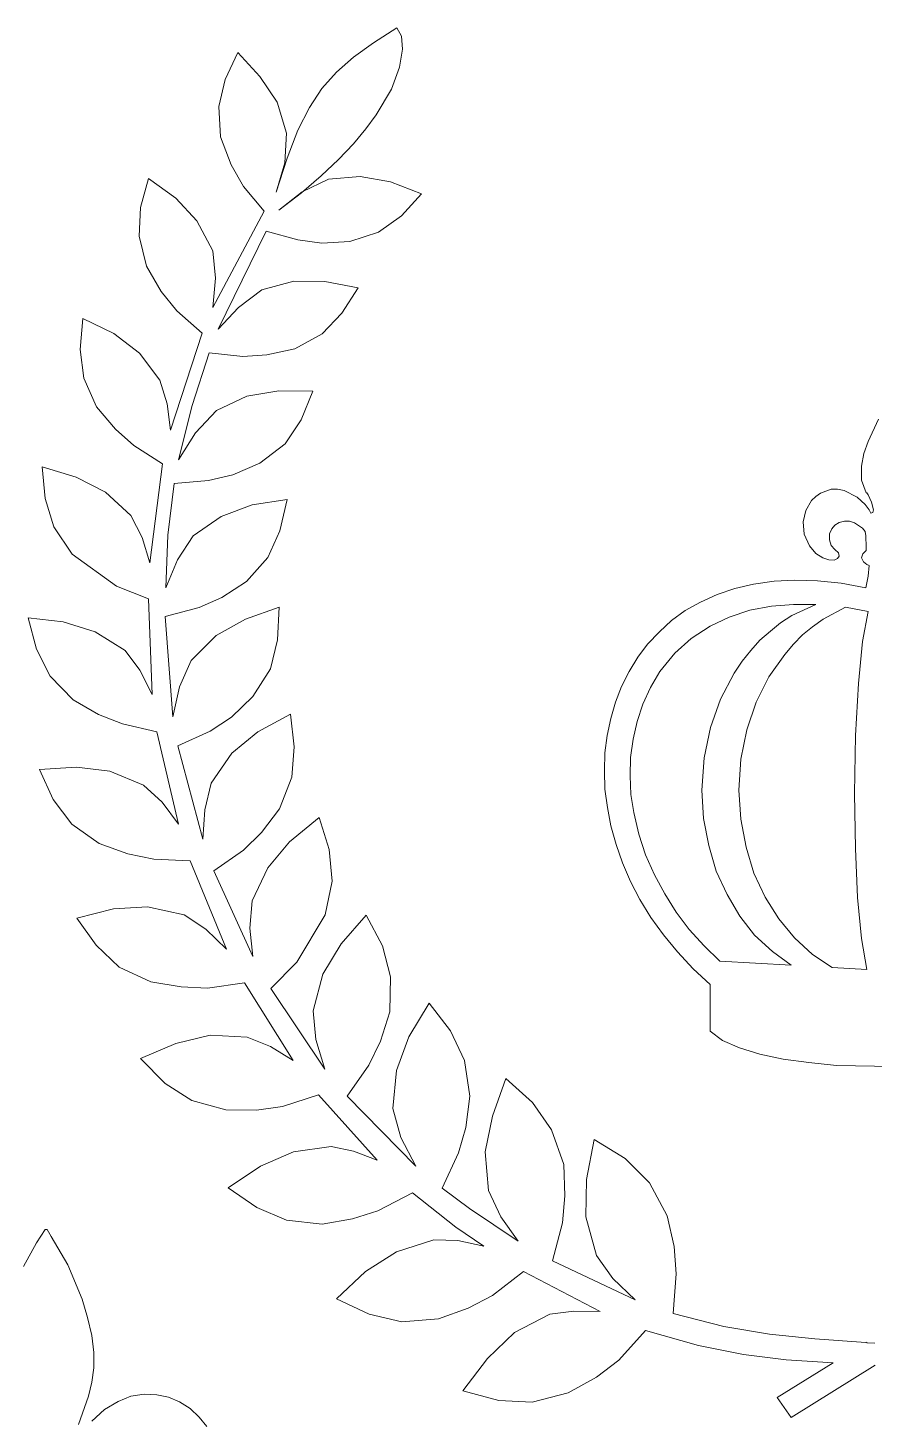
# Model space of a CAD drawing. Header units: inches. Extents: x -3.38 to 2.4, y -4.28 to 3.37.
# Drawn here: x -0.663 to 0.081, y -3.206 to -1.983 of the extents above; entities that cross this region are included whole.
import ezdxf

# ---------------------------------------------------------------- set-up
doc = ezdxf.new("R2010")
doc.units = ezdxf.units.IN
doc.header["$MEASUREMENT"] = 0
doc.layers.add('Katman 1', color=7, linetype='Continuous')

msp = doc.modelspace()

# ---------------------------------------------------------------- linework, layer by layer
at = {"layer": 'Katman 1', "color": 250, "lineweight": 9}
for points in [[(-0.359, -1.9965), (-0.359, -1.9965), (-0.3384, -1.9832), (-0.3384, -1.9832)], [(-0.3384, -1.9832), (-0.3384, -1.9832), (-0.3344, -1.9905), (-0.3344, -1.9905)], [(-0.3344, -1.9905), (-0.3344, -1.9905), (-0.3333, -2.0021), (-0.3333, -2.0021)], [(-0.4893, -2.0287), (-0.4893, -2.0287), (-0.4781, -2.0049), (-0.4781, -2.0049)], [(-0.4781, -2.0049), (-0.4781, -2.0049), (-0.4588, -2.0259), (-0.4588, -2.0259)], [(-0.3766, -2.0091), (-0.3766, -2.0091), (-0.359, -1.9965), (-0.359, -1.9965)], [(-0.3333, -2.0021), (-0.3333, -2.0021), (-0.3359, -2.0179), (-0.3359, -2.0179)], [(-0.3915, -2.0221), (-0.3915, -2.0221), (-0.3766, -2.0091), (-0.3766, -2.0091)], [(-0.3359, -2.0179), (-0.3359, -2.0179), (-0.343, -2.0371), (-0.343, -2.0371)], [(-0.4948, -2.0525), (-0.4948, -2.0525), (-0.4893, -2.0287), (-0.4893, -2.0287)], [(-0.4588, -2.0259), (-0.4588, -2.0259), (-0.4437, -2.0486), (-0.4437, -2.0486)], [(-0.4044, -2.0364), (-0.4044, -2.0364), (-0.3915, -2.0221), (-0.3915, -2.0221)], [(-0.4153, -2.0532), (-0.4153, -2.0532), (-0.4044, -2.0364), (-0.4044, -2.0364)], [(-0.343, -2.0371), (-0.343, -2.0371), (-0.3566, -2.0598), (-0.3566, -2.0598)], [(-0.4933, -2.0791), (-0.4933, -2.0791), (-0.4948, -2.0525), (-0.4948, -2.0525)], [(-0.4437, -2.0486), (-0.4437, -2.0486), (-0.4353, -2.0759), (-0.4353, -2.0759)], [(-0.4255, -2.0731), (-0.4255, -2.0731), (-0.4153, -2.0532), (-0.4153, -2.0532)], [(-0.3566, -2.0598), (-0.3566, -2.0598), (-0.3655, -2.0721), (-0.3655, -2.0721)], [(-0.4353, -2.0759), (-0.4353, -2.0759), (-0.4368, -2.1018), (-0.4368, -2.1018)], [(-0.4348, -2.0977), (-0.4348, -2.0977), (-0.4255, -2.0731), (-0.4255, -2.0731)], [(-0.3655, -2.0721), (-0.3655, -2.0721), (-0.3766, -2.0851), (-0.3766, -2.0851)], [(-0.4841, -2.1036), (-0.4841, -2.1036), (-0.4933, -2.0791), (-0.4933, -2.0791)], [(-0.3766, -2.0851), (-0.3766, -2.0851), (-0.3897, -2.099), (-0.3897, -2.099)], [(-0.4444, -2.1277), (-0.4444, -2.1277), (-0.4348, -2.0977), (-0.4348, -2.0977)], [(-0.4368, -2.1018), (-0.4368, -2.1018), (-0.4444, -2.1277), (-0.4444, -2.1277)], [(-0.3897, -2.099), (-0.3897, -2.099), (-0.4048, -2.1134), (-0.4048, -2.1134)], [(-0.5637, -2.141), (-0.5637, -2.141), (-0.5566, -2.1155), (-0.5566, -2.1155)], [(-0.5566, -2.1155), (-0.5566, -2.1155), (-0.5328, -2.133), (-0.5328, -2.133)], [(-0.4733, -2.1228), (-0.4733, -2.1228), (-0.4841, -2.1036), (-0.4841, -2.1036)], [(-0.4048, -2.1134), (-0.4048, -2.1134), (-0.4221, -2.1281), (-0.4221, -2.1281)], [(-0.3986, -2.1162), (-0.3986, -2.1162), (-0.3706, -2.1138), (-0.3706, -2.1138)], [(-0.3706, -2.1138), (-0.3706, -2.1138), (-0.3439, -2.1186), (-0.3439, -2.1186)], [(-0.455, -2.1445), (-0.455, -2.1445), (-0.4733, -2.1228), (-0.4733, -2.1228)], [(-0.4421, -2.1435), (-0.4421, -2.1435), (-0.4215, -2.1274), (-0.4215, -2.1274)], [(-0.4215, -2.1274), (-0.4215, -2.1274), (-0.3986, -2.1162), (-0.3986, -2.1162)], [(-0.3439, -2.1186), (-0.3439, -2.1186), (-0.3166, -2.1291), (-0.3166, -2.1291)], [(-0.5328, -2.133), (-0.5328, -2.133), (-0.5142, -2.153), (-0.5142, -2.153)], [(-0.4221, -2.1281), (-0.4221, -2.1281), (-0.4421, -2.1435), (-0.4421, -2.1435)], [(-0.3166, -2.1291), (-0.3166, -2.1291), (-0.3344, -2.1484), (-0.3344, -2.1484)], [(-0.565, -2.1662), (-0.565, -2.1662), (-0.5637, -2.141), (-0.5637, -2.141)], [(-0.5001, -2.2289), (-0.5001, -2.2289), (-0.455, -2.1445), (-0.455, -2.1445)], [(-0.3344, -2.1484), (-0.3344, -2.1484), (-0.3544, -2.1627), (-0.3544, -2.1627)], [(-0.5142, -2.153), (-0.5142, -2.153), (-0.5001, -2.1792), (-0.5001, -2.1792)], [(-0.4533, -2.162), (-0.4533, -2.162), (-0.4955, -2.2481), (-0.4955, -2.2481)], [(-0.4253, -2.1697), (-0.4253, -2.1697), (-0.4533, -2.162), (-0.4533, -2.162)], [(-0.3544, -2.1627), (-0.3544, -2.1627), (-0.3797, -2.1711), (-0.3797, -2.1711)], [(-0.5584, -2.1928), (-0.5584, -2.1928), (-0.565, -2.1662), (-0.565, -2.1662)], [(-0.4044, -2.1725), (-0.4044, -2.1725), (-0.4253, -2.1697), (-0.4253, -2.1697)], [(-0.3797, -2.1711), (-0.3797, -2.1711), (-0.4044, -2.1725), (-0.4044, -2.1725)], [(-0.5001, -2.1792), (-0.5001, -2.1792), (-0.4979, -2.2033), (-0.4979, -2.2033)], [(-0.5455, -2.2149), (-0.5455, -2.2149), (-0.5584, -2.1928), (-0.5584, -2.1928)], [(-0.4979, -2.2033), (-0.4979, -2.2033), (-0.5001, -2.2289), (-0.5001, -2.2289)], [(-0.4777, -2.2289), (-0.4777, -2.2289), (-0.457, -2.2135), (-0.457, -2.2135)], [(-0.457, -2.2135), (-0.457, -2.2135), (-0.4288, -2.2058), (-0.4288, -2.2058)], [(-0.4288, -2.2058), (-0.4288, -2.2058), (-0.4017, -2.2062), (-0.4017, -2.2062)], [(-0.4017, -2.2062), (-0.4017, -2.2062), (-0.3724, -2.2117), (-0.3724, -2.2117)], [(-0.3724, -2.2117), (-0.3724, -2.2117), (-0.3866, -2.2341), (-0.3866, -2.2341)], [(-0.5317, -2.232), (-0.5317, -2.232), (-0.5455, -2.2149), (-0.5455, -2.2149)], [(-0.5095, -2.2516), (-0.5095, -2.2516), (-0.5317, -2.232), (-0.5317, -2.232)], [(-0.4955, -2.2481), (-0.4955, -2.2481), (-0.4777, -2.2289), (-0.4777, -2.2289)], [(-0.3866, -2.2341), (-0.3866, -2.2341), (-0.4041, -2.2523), (-0.4041, -2.2523)], [(-0.6168, -2.266), (-0.6168, -2.266), (-0.6144, -2.2387), (-0.6144, -2.2387)], [(-0.6144, -2.2387), (-0.6144, -2.2387), (-0.5873, -2.252), (-0.5873, -2.252)], [(-0.5873, -2.252), (-0.5873, -2.252), (-0.5646, -2.2691), (-0.5646, -2.2691)], [(-0.5375, -2.337), (-0.5375, -2.337), (-0.5095, -2.2516), (-0.5095, -2.2516)], [(-0.4041, -2.2523), (-0.4041, -2.2523), (-0.4281, -2.2653), (-0.4281, -2.2653)], [(-0.6137, -2.2912), (-0.6137, -2.2912), (-0.6168, -2.266), (-0.6168, -2.266)], [(-0.5646, -2.2691), (-0.5646, -2.2691), (-0.5468, -2.2929), (-0.5468, -2.2929)], [(-0.5035, -2.2688), (-0.5035, -2.2688), (-0.5182, -2.3153), (-0.5182, -2.3153)], [(-0.4739, -2.272), (-0.4739, -2.272), (-0.5035, -2.2688), (-0.5035, -2.2688)], [(-0.4526, -2.2705), (-0.4526, -2.2705), (-0.4739, -2.272), (-0.4739, -2.272)], [(-0.4281, -2.2653), (-0.4281, -2.2653), (-0.4526, -2.2705), (-0.4526, -2.2705)], [(-0.6024, -2.3164), (-0.6024, -2.3164), (-0.6137, -2.2912), (-0.6137, -2.2912)], [(-0.5468, -2.2929), (-0.5468, -2.2929), (-0.5404, -2.3136), (-0.5404, -2.3136)], [(-0.4968, -2.3195), (-0.4968, -2.3195), (-0.4702, -2.3069), (-0.4702, -2.3069)], [(-0.4702, -2.3069), (-0.4702, -2.3069), (-0.4421, -2.3024), (-0.4421, -2.3024)], [(-0.4421, -2.3024), (-0.4421, -2.3024), (-0.4121, -2.3027), (-0.4121, -2.3027)], [(-0.4121, -2.3027), (-0.4121, -2.3027), (-0.4226, -2.3279), (-0.4226, -2.3279)], [(-0.5857, -2.336), (-0.5857, -2.336), (-0.6024, -2.3164), (-0.6024, -2.3164)], [(-0.5404, -2.3136), (-0.5404, -2.3136), (-0.5375, -2.337), (-0.5375, -2.337)], [(-0.5182, -2.3153), (-0.5182, -2.3153), (-0.5302, -2.3629), (-0.5302, -2.3629)], [(-0.5153, -2.3391), (-0.5153, -2.3391), (-0.4968, -2.3195), (-0.4968, -2.3195)], [(-0.4226, -2.3279), (-0.4226, -2.3279), (-0.4366, -2.3489), (-0.4366, -2.3489)], [(0.0759, -2.3468), (0.0759, -2.3468), (0.085, -2.3272), (0.085, -2.3272)], [(-0.5697, -2.3503), (-0.5697, -2.3503), (-0.5857, -2.336), (-0.5857, -2.336)], [(-0.5302, -2.3629), (-0.5302, -2.3629), (-0.5153, -2.3391), (-0.5153, -2.3391)], [(0.0721, -2.3573), (0.0721, -2.3573), (0.0759, -2.3468), (0.0759, -2.3468)], [(-0.5444, -2.3664), (-0.5444, -2.3664), (-0.5697, -2.3503), (-0.5697, -2.3503)], [(-0.4366, -2.3489), (-0.4366, -2.3489), (-0.4588, -2.366), (-0.4588, -2.366)], [(0.0703, -2.3685), (0.0703, -2.3685), (0.0721, -2.3573), (0.0721, -2.3573)], [(-0.6477, -2.3969), (-0.6477, -2.3969), (-0.6502, -2.3692), (-0.6502, -2.3692)], [(-0.6502, -2.3692), (-0.6502, -2.3692), (-0.6202, -2.3783), (-0.6202, -2.3783)], [(-0.5555, -2.4536), (-0.5555, -2.4536), (-0.5444, -2.3664), (-0.5444, -2.3664)], [(-0.4588, -2.366), (-0.4588, -2.366), (-0.4826, -2.3762), (-0.4826, -2.3762)], [(0.0703, -2.3808), (0.0703, -2.3808), (0.0703, -2.3685), (0.0703, -2.3685)], [(-0.6202, -2.3783), (-0.6202, -2.3783), (-0.5944, -2.3913), (-0.5944, -2.3913)], [(-0.5342, -2.3836), (-0.5342, -2.3836), (-0.5397, -2.4291), (-0.5397, -2.4291)], [(-0.5039, -2.3811), (-0.5039, -2.3811), (-0.5342, -2.3836), (-0.5342, -2.3836)], [(-0.4826, -2.3762), (-0.4826, -2.3762), (-0.5039, -2.3811), (-0.5039, -2.3811)], [(0.0743, -2.392), (0.0743, -2.392), (0.0703, -2.3808), (0.0703, -2.3808)], [(-0.6399, -2.4217), (-0.6399, -2.4217), (-0.6477, -2.3969), (-0.6477, -2.3969)], [(-0.5944, -2.3913), (-0.5944, -2.3913), (-0.5722, -2.4119), (-0.5722, -2.4119)], [(0.0263, -2.3986), (0.0263, -2.3986), (0.0301, -2.3951), (0.0301, -2.3951)], [(0.0301, -2.3951), (0.0301, -2.3951), (0.0341, -2.3923), (0.0341, -2.3923)], [(0.0341, -2.3923), (0.0341, -2.3923), (0.0434, -2.3888), (0.0434, -2.3888)], [(0.0434, -2.3888), (0.0434, -2.3888), (0.049, -2.3888), (0.049, -2.3888)], [(0.049, -2.3888), (0.049, -2.3888), (0.0548, -2.3899), (0.0548, -2.3899)], [(0.0548, -2.3899), (0.0548, -2.3899), (0.0663, -2.3958), (0.0663, -2.3958)], [(0.0663, -2.3958), (0.0663, -2.3958), (0.0734, -2.4021), (0.0734, -2.4021)], [(0.0748, -2.392), (0.0748, -2.392), (0.0743, -2.392), (0.0743, -2.392)], [(0.0759, -2.3937), (0.0759, -2.3937), (0.0748, -2.392), (0.0748, -2.392)], [(0.079, -2.4), (0.079, -2.4), (0.0759, -2.3937), (0.0759, -2.3937)], [(-0.4928, -2.4126), (-0.4928, -2.4126), (-0.4655, -2.4025), (-0.4655, -2.4025)], [(-0.4655, -2.4025), (-0.4655, -2.4025), (-0.4348, -2.3979), (-0.4348, -2.3979)], [(-0.4348, -2.3979), (-0.4348, -2.3979), (-0.4413, -2.4252), (-0.4413, -2.4252)], [(0.0188, -2.4175), (0.0188, -2.4175), (0.0212, -2.4074), (0.0212, -2.4074)], [(0.0212, -2.4074), (0.0212, -2.4074), (0.0263, -2.3986), (0.0263, -2.3986)], [(0.0734, -2.4021), (0.0734, -2.4021), (0.0768, -2.407), (0.0768, -2.407)], [(0.0768, -2.407), (0.0768, -2.407), (0.0785, -2.4098), (0.0785, -2.4098)], [(0.0785, -2.4098), (0.0785, -2.4098), (0.0801, -2.4091), (0.0801, -2.4091)], [(0.0808, -2.407), (0.0808, -2.407), (0.079, -2.4), (0.079, -2.4)], [(0.0801, -2.4091), (0.0801, -2.4091), (0.0808, -2.407), (0.0808, -2.407)], [(-0.5722, -2.4119), (-0.5722, -2.4119), (-0.5622, -2.4312), (-0.5622, -2.4312)], [(-0.5175, -2.4298), (-0.5175, -2.4298), (-0.4928, -2.4126), (-0.4928, -2.4126)], [(0.0197, -2.4284), (0.0197, -2.4284), (0.0188, -2.4175), (0.0188, -2.4175)], [(0.0468, -2.4203), (0.0468, -2.4203), (0.0441, -2.4235), (0.0441, -2.4235)], [(0.0505, -2.4179), (0.0505, -2.4179), (0.0468, -2.4203), (0.0468, -2.4203)], [(0.0552, -2.4168), (0.0552, -2.4168), (0.0505, -2.4179), (0.0505, -2.4179)], [(0.0597, -2.4168), (0.0597, -2.4168), (0.0552, -2.4168), (0.0552, -2.4168)], [(0.0639, -2.4182), (0.0639, -2.4182), (0.0597, -2.4168), (0.0597, -2.4168)], [(0.0712, -2.4231), (0.0712, -2.4231), (0.0639, -2.4182), (0.0639, -2.4182)], [(-0.6239, -2.4459), (-0.6239, -2.4459), (-0.6399, -2.4217), (-0.6399, -2.4217)], [(-0.5622, -2.4312), (-0.5622, -2.4312), (-0.5555, -2.4536), (-0.5555, -2.4536)], [(-0.5397, -2.4291), (-0.5397, -2.4291), (-0.5415, -2.4753), (-0.5415, -2.4753)], [(-0.5313, -2.4508), (-0.5313, -2.4508), (-0.5175, -2.4298), (-0.5175, -2.4298)], [(-0.4413, -2.4252), (-0.4413, -2.4252), (-0.4517, -2.4487), (-0.4517, -2.4487)], [(0.0245, -2.4385), (0.0245, -2.4385), (0.0197, -2.4284), (0.0197, -2.4284)], [(0.0441, -2.4235), (0.0441, -2.4235), (0.0421, -2.428), (0.0421, -2.428)], [(0.0421, -2.428), (0.0421, -2.428), (0.0421, -2.4333), (0.0421, -2.4333)], [(0.0421, -2.4333), (0.0421, -2.4333), (0.0434, -2.4382), (0.0434, -2.4382)], [(0.0734, -2.4259), (0.0734, -2.4259), (0.0712, -2.4231), (0.0712, -2.4231)], [(0.0739, -2.4298), (0.0739, -2.4298), (0.0734, -2.4259), (0.0734, -2.4259)], [(0.0743, -2.4396), (0.0743, -2.4396), (0.0739, -2.4298), (0.0739, -2.4298)], [(-0.585, -2.4739), (-0.585, -2.4739), (-0.6239, -2.4459), (-0.6239, -2.4459)], [(0.0301, -2.4452), (0.0301, -2.4452), (0.0245, -2.4385), (0.0245, -2.4385)], [(0.0361, -2.449), (0.0361, -2.449), (0.0301, -2.4452), (0.0301, -2.4452)], [(0.0434, -2.4382), (0.0434, -2.4382), (0.0468, -2.4417), (0.0468, -2.4417)], [(0.0468, -2.4417), (0.0468, -2.4417), (0.0499, -2.4448), (0.0499, -2.4448)], [(0.0499, -2.4448), (0.0499, -2.4448), (0.0505, -2.4476), (0.0505, -2.4476)], [(0.0703, -2.449), (0.0703, -2.449), (0.0714, -2.4455), (0.0714, -2.4455)], [(0.0714, -2.4455), (0.0714, -2.4455), (0.0743, -2.4427), (0.0743, -2.4427)], [(0.0743, -2.4427), (0.0743, -2.4427), (0.0743, -2.4396), (0.0743, -2.4396)], [(-0.5415, -2.4753), (-0.5415, -2.4753), (-0.5313, -2.4508), (-0.5313, -2.4508)], [(-0.4517, -2.4487), (-0.4517, -2.4487), (-0.4706, -2.47), (-0.4706, -2.47)], [(0.0414, -2.4508), (0.0414, -2.4508), (0.0361, -2.449), (0.0361, -2.449)], [(0.0461, -2.4511), (0.0461, -2.4511), (0.0414, -2.4508), (0.0414, -2.4508)], [(0.049, -2.4497), (0.049, -2.4497), (0.0461, -2.4511), (0.0461, -2.4511)], [(0.0505, -2.4476), (0.0505, -2.4476), (0.049, -2.4497), (0.049, -2.4497)], [(0.0719, -2.4525), (0.0719, -2.4525), (0.0703, -2.449), (0.0703, -2.449)], [(0.0748, -2.455), (0.0748, -2.455), (0.0719, -2.4525), (0.0719, -2.4525)], [(0.0768, -2.4557), (0.0768, -2.4557), (0.0748, -2.455), (0.0748, -2.455)], [(0.0761, -2.4651), (0.0761, -2.4651), (0.0768, -2.4557), (0.0768, -2.4557)], [(-0.4706, -2.47), (-0.4706, -2.47), (-0.4922, -2.484), (-0.4922, -2.484)], [(-0.0248, -2.4721), (-0.0248, -2.4721), (-0.0066, -2.4697), (-0.0066, -2.4697)], [(-0.0066, -2.4697), (-0.0066, -2.4697), (0.0117, -2.4686), (0.0117, -2.4686)], [(0.0117, -2.4686), (0.0117, -2.4686), (0.0314, -2.4693), (0.0314, -2.4693)], [(0.0314, -2.4693), (0.0314, -2.4693), (0.0523, -2.4714), (0.0523, -2.4714)], [(0.0739, -2.4753), (0.0739, -2.4753), (0.0761, -2.4651), (0.0761, -2.4651)], [(-0.5566, -2.4851), (-0.5566, -2.4851), (-0.585, -2.4739), (-0.585, -2.4739)], [(-0.0715, -2.4879), (-0.0715, -2.4879), (-0.0566, -2.4812), (-0.0566, -2.4812)], [(-0.0566, -2.4812), (-0.0566, -2.4812), (-0.0412, -2.4759), (-0.0412, -2.4759)], [(-0.0412, -2.4759), (-0.0412, -2.4759), (-0.0248, -2.4721), (-0.0248, -2.4721)], [(0.0523, -2.4714), (0.0523, -2.4714), (0.0739, -2.4753), (0.0739, -2.4753)], [(-0.5535, -2.5691), (-0.5535, -2.5691), (-0.5566, -2.4851), (-0.5566, -2.4851)], [(-0.5122, -2.4928), (-0.5122, -2.4928), (-0.5422, -2.5005), (-0.5422, -2.5005)], [(-0.4922, -2.484), (-0.4922, -2.484), (-0.5122, -2.4928), (-0.5122, -2.4928)], [(-0.4715, -2.5029), (-0.4715, -2.5029), (-0.4417, -2.4924), (-0.4417, -2.4924)], [(-0.4417, -2.4924), (-0.4417, -2.4924), (-0.4433, -2.5211), (-0.4433, -2.5211)], [(-0.0848, -2.4955), (-0.0848, -2.4955), (-0.0715, -2.4879), (-0.0715, -2.4879)], [(-0.009, -2.4917), (-0.009, -2.4917), (-0.0279, -2.4952), (-0.0279, -2.4952)], [(0.0103, -2.49), (0.0103, -2.49), (-0.009, -2.4917), (-0.009, -2.4917)], [(0.0088, -2.4998), (0.0088, -2.4998), (0.0301, -2.49), (0.0301, -2.49)], [(0.0301, -2.49), (0.0301, -2.49), (0.0103, -2.49), (0.0103, -2.49)], [(0.0561, -2.4924), (0.0561, -2.4924), (0.0365, -2.5029), (0.0365, -2.5029)], [(0.0761, -2.4963), (0.0761, -2.4963), (0.0561, -2.4924), (0.0561, -2.4924)], [(-0.6551, -2.5295), (-0.6551, -2.5295), (-0.6626, -2.5019), (-0.6626, -2.5019)], [(-0.6626, -2.5019), (-0.6626, -2.5019), (-0.6317, -2.5053), (-0.6317, -2.5053)], [(-0.6317, -2.5053), (-0.6317, -2.5053), (-0.6035, -2.5141), (-0.6035, -2.5141)], [(-0.5422, -2.5005), (-0.5422, -2.5005), (-0.5353, -2.5887), (-0.5353, -2.5887)], [(-0.4973, -2.5173), (-0.4973, -2.5173), (-0.4715, -2.5029), (-0.4715, -2.5029)], [(-0.1075, -2.5141), (-0.1075, -2.5141), (-0.0968, -2.5043), (-0.0968, -2.5043)], [(-0.0968, -2.5043), (-0.0968, -2.5043), (-0.0848, -2.4955), (-0.0848, -2.4955)], [(-0.0461, -2.5012), (-0.0461, -2.5012), (-0.063, -2.5092), (-0.063, -2.5092)], [(-0.0279, -2.4952), (-0.0279, -2.4952), (-0.0461, -2.5012), (-0.0461, -2.5012)], [(-0.0099, -2.5134), (-0.0099, -2.5134), (-0.001, -2.5061), (-0.001, -2.5061)], [(-0.001, -2.5061), (-0.001, -2.5061), (0.0088, -2.4998), (0.0088, -2.4998)], [(0.0365, -2.5029), (0.0365, -2.5029), (0.027, -2.5096), (0.027, -2.5096)], [(0.0712, -2.5225), (0.0712, -2.5225), (0.0761, -2.4963), (0.0761, -2.4963)], [(-0.6035, -2.5141), (-0.6035, -2.5141), (-0.5773, -2.5305), (-0.5773, -2.5305)], [(-0.5193, -2.5393), (-0.5193, -2.5393), (-0.4973, -2.5173), (-0.4973, -2.5173)], [(-0.1181, -2.5249), (-0.1181, -2.5249), (-0.1075, -2.5141), (-0.1075, -2.5141)], [(-0.063, -2.5092), (-0.063, -2.5092), (-0.0795, -2.5201), (-0.0795, -2.5201)], [(-0.0192, -2.5215), (-0.0192, -2.5215), (-0.0099, -2.5134), (-0.0099, -2.5134)], [(0.0183, -2.5169), (0.0183, -2.5169), (0.0103, -2.5249), (0.0103, -2.5249)], [(0.027, -2.5096), (0.027, -2.5096), (0.0183, -2.5169), (0.0183, -2.5169)], [(-0.6431, -2.553), (-0.6431, -2.553), (-0.6551, -2.5295), (-0.6551, -2.5295)], [(-0.5773, -2.5305), (-0.5773, -2.5305), (-0.5644, -2.5477), (-0.5644, -2.5477)], [(-0.4433, -2.5211), (-0.4433, -2.5211), (-0.4495, -2.5467), (-0.4495, -2.5467)], [(-0.1266, -2.5365), (-0.1266, -2.5365), (-0.1181, -2.5249), (-0.1181, -2.5249)], [(-0.0795, -2.5201), (-0.0795, -2.5201), (-0.0939, -2.533), (-0.0939, -2.533)], [(-0.0348, -2.54), (-0.0348, -2.54), (-0.0272, -2.5305), (-0.0272, -2.5305)], [(-0.0272, -2.5305), (-0.0272, -2.5305), (-0.0192, -2.5215), (-0.0192, -2.5215)], [(0.0103, -2.5249), (0.0103, -2.5249), (0.0028, -2.5341), (0.0028, -2.5341)], [(0.0674, -2.5596), (0.0674, -2.5596), (0.0712, -2.5225), (0.0712, -2.5225)], [(-0.5295, -2.5624), (-0.5295, -2.5624), (-0.5193, -2.5393), (-0.5193, -2.5393)], [(-0.1341, -2.5491), (-0.1341, -2.5491), (-0.1266, -2.5365), (-0.1266, -2.5365)], [(-0.0939, -2.533), (-0.0939, -2.533), (-0.107, -2.5491), (-0.107, -2.5491)], [(-0.0419, -2.5505), (-0.0419, -2.5505), (-0.0348, -2.54), (-0.0348, -2.54)], [(0.0028, -2.5341), (0.0028, -2.5341), (-0.0112, -2.5537), (-0.0112, -2.5537)], [(-0.623, -2.5739), (-0.623, -2.5739), (-0.6431, -2.553), (-0.6431, -2.553)], [(-0.5644, -2.5477), (-0.5644, -2.5477), (-0.5535, -2.5691), (-0.5535, -2.5691)], [(-0.4495, -2.5467), (-0.4495, -2.5467), (-0.465, -2.5711), (-0.465, -2.5711)], [(-0.1408, -2.5621), (-0.1408, -2.5621), (-0.1341, -2.5491), (-0.1341, -2.5491)], [(-0.107, -2.5491), (-0.107, -2.5491), (-0.1152, -2.5631), (-0.1152, -2.5631)], [(-0.0539, -2.5733), (-0.0539, -2.5733), (-0.0419, -2.5505), (-0.0419, -2.5505)], [(-0.0112, -2.5537), (-0.0112, -2.5537), (-0.0223, -2.576), (-0.0223, -2.576)], [(-0.5353, -2.5887), (-0.5353, -2.5887), (-0.5295, -2.5624), (-0.5295, -2.5624)], [(-0.1461, -2.576), (-0.1461, -2.576), (-0.1408, -2.5621), (-0.1408, -2.5621)], [(-0.1152, -2.5631), (-0.1152, -2.5631), (-0.1221, -2.5778), (-0.1221, -2.5778)], [(0.065, -2.6051), (0.065, -2.6051), (0.0674, -2.5596), (0.0674, -2.5596)], [(-0.6008, -2.5869), (-0.6008, -2.5869), (-0.623, -2.5739), (-0.623, -2.5739)], [(-0.465, -2.5711), (-0.465, -2.5711), (-0.4837, -2.589), (-0.4837, -2.589)], [(-0.1501, -2.5904), (-0.1501, -2.5904), (-0.1461, -2.576), (-0.1461, -2.576)], [(-0.1221, -2.5778), (-0.1221, -2.5778), (-0.1272, -2.5929), (-0.1272, -2.5929)], [(-0.0626, -2.5981), (-0.0626, -2.5981), (-0.0539, -2.5733), (-0.0539, -2.5733)], [(-0.0223, -2.576), (-0.0223, -2.576), (-0.0306, -2.6002), (-0.0306, -2.6002)], [(-0.5797, -2.595), (-0.5797, -2.595), (-0.6008, -2.5869), (-0.6008, -2.5869)], [(-0.4837, -2.589), (-0.4837, -2.589), (-0.5024, -2.6013), (-0.5024, -2.6013)], [(-0.4606, -2.6019), (-0.4606, -2.6019), (-0.4319, -2.5866), (-0.4319, -2.5866)], [(-0.4319, -2.5866), (-0.4319, -2.5866), (-0.4286, -2.6153), (-0.4286, -2.6153)], [(-0.1535, -2.6051), (-0.1535, -2.6051), (-0.1501, -2.5904), (-0.1501, -2.5904)], [(-0.5495, -2.6019), (-0.5495, -2.6019), (-0.5797, -2.595), (-0.5797, -2.595)], [(-0.5304, -2.6832), (-0.5304, -2.6832), (-0.5495, -2.6019), (-0.5495, -2.6019)], [(-0.5024, -2.6013), (-0.5024, -2.6013), (-0.531, -2.6142), (-0.531, -2.6142)], [(-0.4835, -2.6209), (-0.4835, -2.6209), (-0.4606, -2.6019), (-0.4606, -2.6019)], [(-0.1272, -2.5929), (-0.1272, -2.5929), (-0.1306, -2.6086), (-0.1306, -2.6086)], [(-0.0681, -2.625), (-0.0681, -2.625), (-0.0626, -2.5981), (-0.0626, -2.5981)], [(-0.0306, -2.6002), (-0.0306, -2.6002), (-0.0359, -2.6261), (-0.0359, -2.6261)], [(-0.531, -2.6142), (-0.531, -2.6142), (-0.509, -2.6965), (-0.509, -2.6965)], [(-0.4286, -2.6153), (-0.4286, -2.6153), (-0.4308, -2.6419), (-0.4308, -2.6419)], [(-0.1555, -2.6205), (-0.1555, -2.6205), (-0.1535, -2.6051), (-0.1535, -2.6051)], [(-0.1306, -2.6086), (-0.1306, -2.6086), (-0.1328, -2.6247), (-0.1328, -2.6247)], [(0.0641, -2.6562), (0.0641, -2.6562), (0.065, -2.6051), (0.065, -2.6051)], [(-0.5017, -2.6471), (-0.5017, -2.6471), (-0.4835, -2.6209), (-0.4835, -2.6209)], [(-0.1559, -2.6363), (-0.1559, -2.6363), (-0.1555, -2.6205), (-0.1555, -2.6205)], [(-0.1328, -2.6247), (-0.1328, -2.6247), (-0.1332, -2.6408), (-0.1332, -2.6408)], [(-0.0701, -2.6534), (-0.0701, -2.6534), (-0.0681, -2.625), (-0.0681, -2.625)], [(-0.0359, -2.6261), (-0.0359, -2.6261), (-0.0377, -2.6534), (-0.0377, -2.6534)], [(-0.6526, -2.6352), (-0.6526, -2.6352), (-0.6199, -2.6331), (-0.6199, -2.6331)], [(-0.6404, -2.6614), (-0.6404, -2.6614), (-0.6526, -2.6352), (-0.6526, -2.6352)], [(-0.6199, -2.6331), (-0.6199, -2.6331), (-0.5908, -2.6366), (-0.5908, -2.6366)], [(-0.5908, -2.6366), (-0.5908, -2.6366), (-0.561, -2.6489), (-0.561, -2.6489)], [(-0.1555, -2.6524), (-0.1555, -2.6524), (-0.1559, -2.6363), (-0.1559, -2.6363)], [(-0.1332, -2.6408), (-0.1332, -2.6408), (-0.1326, -2.6572), (-0.1326, -2.6572)], [(-0.561, -2.6489), (-0.561, -2.6489), (-0.5448, -2.6639), (-0.5448, -2.6639)], [(-0.5073, -2.6706), (-0.5073, -2.6706), (-0.5017, -2.6471), (-0.5017, -2.6471)], [(-0.4308, -2.6419), (-0.4308, -2.6419), (-0.4415, -2.6698), (-0.4415, -2.6698)], [(-0.1532, -2.6684), (-0.1532, -2.6684), (-0.1555, -2.6524), (-0.1555, -2.6524)], [(-0.0686, -2.6782), (-0.0686, -2.6782), (-0.0701, -2.6534), (-0.0701, -2.6534)], [(-0.0377, -2.6534), (-0.0377, -2.6534), (-0.0359, -2.6789), (-0.0359, -2.6789)], [(-0.6242, -2.6832), (-0.6242, -2.6832), (-0.6404, -2.6614), (-0.6404, -2.6614)], [(-0.5448, -2.6639), (-0.5448, -2.6639), (-0.5304, -2.6832), (-0.5304, -2.6832)], [(-0.1326, -2.6572), (-0.1326, -2.6572), (-0.1301, -2.673), (-0.1301, -2.673)], [(0.065, -2.7045), (0.065, -2.7045), (0.0641, -2.6562), (0.0641, -2.6562)], [(-0.509, -2.6965), (-0.509, -2.6965), (-0.5073, -2.6706), (-0.5073, -2.6706)], [(-0.4415, -2.6698), (-0.4415, -2.6698), (-0.4573, -2.6905), (-0.4573, -2.6905)], [(-0.4328, -2.6986), (-0.4328, -2.6986), (-0.4066, -2.6772), (-0.4066, -2.6772)], [(-0.4066, -2.6772), (-0.4066, -2.6772), (-0.3979, -2.7055), (-0.3979, -2.7055)], [(-0.1501, -2.6846), (-0.1501, -2.6846), (-0.1532, -2.6684), (-0.1532, -2.6684)], [(-0.1301, -2.673), (-0.1301, -2.673), (-0.1255, -2.6919), (-0.1255, -2.6919)], [(-0.0641, -2.702), (-0.0641, -2.702), (-0.0686, -2.6782), (-0.0686, -2.6782)], [(-0.6002, -2.7003), (-0.6002, -2.7003), (-0.6242, -2.6832), (-0.6242, -2.6832)], [(-0.4573, -2.6905), (-0.4573, -2.6905), (-0.4733, -2.7059), (-0.4733, -2.7059)], [(-0.1455, -2.701), (-0.1455, -2.701), (-0.1501, -2.6846), (-0.1501, -2.6846)], [(-0.0359, -2.6789), (-0.0359, -2.6789), (-0.0312, -2.7034), (-0.0312, -2.7034)], [(-0.5748, -2.7094), (-0.5748, -2.7094), (-0.6002, -2.7003), (-0.6002, -2.7003)], [(-0.4519, -2.7217), (-0.4519, -2.7217), (-0.4328, -2.6986), (-0.4328, -2.6986)], [(-0.1399, -2.7171), (-0.1399, -2.7171), (-0.1455, -2.701), (-0.1455, -2.701)], [(-0.1255, -2.6919), (-0.1255, -2.6919), (-0.1197, -2.7101), (-0.1197, -2.7101)], [(-0.0575, -2.7244), (-0.0575, -2.7244), (-0.0641, -2.702), (-0.0641, -2.702)], [(-0.5519, -2.7139), (-0.5519, -2.7139), (-0.5748, -2.7094), (-0.5748, -2.7094)], [(-0.5202, -2.7153), (-0.5202, -2.7153), (-0.5519, -2.7139), (-0.5519, -2.7139)], [(-0.4733, -2.7059), (-0.4733, -2.7059), (-0.4993, -2.7241), (-0.4993, -2.7241)], [(-0.3979, -2.7055), (-0.3979, -2.7055), (-0.3953, -2.7332), (-0.3953, -2.7332)], [(-0.1197, -2.7101), (-0.1197, -2.7101), (-0.1119, -2.7276), (-0.1119, -2.7276)], [(-0.0312, -2.7034), (-0.0312, -2.7034), (-0.0246, -2.7262), (-0.0246, -2.7262)], [(0.0668, -2.7476), (0.0668, -2.7476), (0.065, -2.7045), (0.065, -2.7045)], [(-0.4881, -2.793), (-0.4881, -2.793), (-0.5202, -2.7153), (-0.5202, -2.7153)], [(-0.4993, -2.7241), (-0.4993, -2.7241), (-0.465, -2.7994), (-0.465, -2.7994)], [(-0.4655, -2.7507), (-0.4655, -2.7507), (-0.4519, -2.7217), (-0.4519, -2.7217)], [(-0.1328, -2.7336), (-0.1328, -2.7336), (-0.1399, -2.7171), (-0.1399, -2.7171)], [(-0.0479, -2.7451), (-0.0479, -2.7451), (-0.0575, -2.7244), (-0.0575, -2.7244)], [(-0.0246, -2.7262), (-0.0246, -2.7262), (-0.0146, -2.7472), (-0.0146, -2.7472)], [(-0.3953, -2.7332), (-0.3953, -2.7332), (-0.4015, -2.7629), (-0.4015, -2.7629)], [(-0.1246, -2.7493), (-0.1246, -2.7493), (-0.1328, -2.7336), (-0.1328, -2.7336)], [(-0.1119, -2.7276), (-0.1119, -2.7276), (-0.1026, -2.7444), (-0.1026, -2.7444)], [(-0.4677, -2.7745), (-0.4677, -2.7745), (-0.4655, -2.7507), (-0.4655, -2.7507)], [(-0.115, -2.7651), (-0.115, -2.7651), (-0.1246, -2.7493), (-0.1246, -2.7493)], [(-0.1026, -2.7444), (-0.1026, -2.7444), (-0.0928, -2.7605), (-0.0928, -2.7605)], [(-0.0368, -2.764), (-0.0368, -2.764), (-0.0479, -2.7451), (-0.0479, -2.7451)], [(-0.0146, -2.7472), (-0.0146, -2.7472), (-0.0026, -2.7665), (-0.0026, -2.7665)], [(0.0703, -2.7836), (0.0703, -2.7836), (0.0668, -2.7476), (0.0668, -2.7476)], [(-0.6197, -2.7658), (-0.6197, -2.7658), (-0.5875, -2.7577), (-0.5875, -2.7577)], [(-0.5875, -2.7577), (-0.5875, -2.7577), (-0.5575, -2.7559), (-0.5575, -2.7559)], [(-0.5575, -2.7559), (-0.5575, -2.7559), (-0.5255, -2.7629), (-0.5255, -2.7629)], [(-0.5255, -2.7629), (-0.5255, -2.7629), (-0.5064, -2.7756), (-0.5064, -2.7756)], [(-0.4015, -2.7629), (-0.4015, -2.7629), (-0.4264, -2.8046), (-0.4264, -2.8046)], [(-0.3873, -2.7885), (-0.3873, -2.7885), (-0.3653, -2.7633), (-0.3653, -2.7633)], [(-0.3653, -2.7633), (-0.3653, -2.7633), (-0.351, -2.7902), (-0.351, -2.7902)], [(-0.0928, -2.7605), (-0.0928, -2.7605), (-0.0812, -2.7759), (-0.0812, -2.7759)], [(-0.6028, -2.7895), (-0.6028, -2.7895), (-0.6197, -2.7658), (-0.6197, -2.7658)], [(-0.5064, -2.7756), (-0.5064, -2.7756), (-0.4881, -2.793), (-0.4881, -2.793)], [(-0.465, -2.7994), (-0.465, -2.7994), (-0.4677, -2.7745), (-0.4677, -2.7745)], [(-0.1039, -2.7804), (-0.1039, -2.7804), (-0.115, -2.7651), (-0.115, -2.7651)], [(-0.0812, -2.7759), (-0.0812, -2.7759), (-0.0681, -2.7902), (-0.0681, -2.7902)], [(-0.0239, -2.7808), (-0.0239, -2.7808), (-0.0368, -2.764), (-0.0368, -2.764)], [(-0.0026, -2.7665), (-0.0026, -2.7665), (0.0112, -2.7832), (0.0112, -2.7832)], [(-0.0915, -2.7955), (-0.0915, -2.7955), (-0.1039, -2.7804), (-0.1039, -2.7804)], [(-0.0081, -2.7951), (-0.0081, -2.7951), (-0.0239, -2.7808), (-0.0239, -2.7808)], [(0.0112, -2.7832), (0.0112, -2.7832), (0.027, -2.7976), (0.027, -2.7976)], [(0.0748, -2.8109), (0.0748, -2.8109), (0.0703, -2.7836), (0.0703, -2.7836)], [(-0.5826, -2.8088), (-0.5826, -2.8088), (-0.6028, -2.7895), (-0.6028, -2.7895)], [(-0.4033, -2.8151), (-0.4033, -2.8151), (-0.3873, -2.7885), (-0.3873, -2.7885)], [(-0.351, -2.7902), (-0.351, -2.7902), (-0.3439, -2.8175), (-0.3439, -2.8175)], [(-0.0779, -2.8102), (-0.0779, -2.8102), (-0.0915, -2.7955), (-0.0915, -2.7955)], [(-0.0681, -2.7902), (-0.0681, -2.7902), (-0.0544, -2.8036), (-0.0544, -2.8036)], [(0.0083, -2.807), (0.0083, -2.807), (-0.0081, -2.7951), (-0.0081, -2.7951)], [(0.027, -2.7976), (0.027, -2.7976), (0.0445, -2.8091), (0.0445, -2.8091)], [(-0.5548, -2.8217), (-0.5548, -2.8217), (-0.5826, -2.8088), (-0.5826, -2.8088)], [(-0.4264, -2.8046), (-0.4264, -2.8046), (-0.4493, -2.8277), (-0.4493, -2.8277)], [(-0.0628, -2.8242), (-0.0628, -2.8242), (-0.0779, -2.8102), (-0.0779, -2.8102)], [(-0.0544, -2.8036), (-0.0544, -2.8036), (0.0083, -2.807), (0.0083, -2.807)], [(0.0445, -2.8091), (0.0445, -2.8091), (0.0748, -2.8109), (0.0748, -2.8109)], [(-0.5279, -2.8263), (-0.5279, -2.8263), (-0.5548, -2.8217), (-0.5548, -2.8217)], [(-0.4724, -2.8225), (-0.4724, -2.8225), (-0.5048, -2.8273), (-0.5048, -2.8273)], [(-0.4295, -2.891), (-0.4295, -2.891), (-0.4724, -2.8225), (-0.4724, -2.8225)], [(-0.4119, -2.8473), (-0.4119, -2.8473), (-0.4033, -2.8151), (-0.4033, -2.8151)], [(-0.3439, -2.8175), (-0.3439, -2.8175), (-0.3446, -2.848), (-0.3446, -2.848)], [(-0.0628, -2.8651), (-0.0628, -2.8651), (-0.0628, -2.8242), (-0.0628, -2.8242)], [(-0.5048, -2.8273), (-0.5048, -2.8273), (-0.5279, -2.8263), (-0.5279, -2.8263)], [(-0.4493, -2.8277), (-0.4493, -2.8277), (-0.4017, -2.8984), (-0.4017, -2.8984)], [(-0.4095, -2.8725), (-0.4095, -2.8725), (-0.4119, -2.8473), (-0.4119, -2.8473)], [(-0.3446, -2.848), (-0.3446, -2.848), (-0.3526, -2.8739), (-0.3526, -2.8739)], [(-0.3279, -2.87), (-0.3279, -2.87), (-0.3099, -2.8406), (-0.3099, -2.8406)], [(-0.3099, -2.8406), (-0.3099, -2.8406), (-0.2912, -2.8648), (-0.2912, -2.8648)], [(-0.5328, -2.876), (-0.5328, -2.876), (-0.5024, -2.8686), (-0.5024, -2.8686)], [(-0.5024, -2.8686), (-0.5024, -2.8686), (-0.4699, -2.8704), (-0.4699, -2.8704)], [(-0.4699, -2.8704), (-0.4699, -2.8704), (-0.4495, -2.8785), (-0.4495, -2.8785)], [(-0.4017, -2.8984), (-0.4017, -2.8984), (-0.4095, -2.8725), (-0.4095, -2.8725)], [(-0.3526, -2.8739), (-0.3526, -2.8739), (-0.363, -2.8949), (-0.363, -2.8949)], [(-0.3388, -2.8998), (-0.3388, -2.8998), (-0.3279, -2.87), (-0.3279, -2.87)], [(-0.2912, -2.8648), (-0.2912, -2.8648), (-0.2788, -2.891), (-0.2788, -2.891)], [(-0.0519, -2.8732), (-0.0519, -2.8732), (-0.0628, -2.8651), (-0.0628, -2.8651)], [(-0.0372, -2.8799), (-0.0372, -2.8799), (-0.0519, -2.8732), (-0.0519, -2.8732)], [(-0.5637, -2.8893), (-0.5637, -2.8893), (-0.5328, -2.876), (-0.5328, -2.876)], [(-0.4495, -2.8785), (-0.4495, -2.8785), (-0.4295, -2.891), (-0.4295, -2.891)], [(-0.0192, -2.8854), (-0.0192, -2.8854), (-0.0372, -2.8799), (-0.0372, -2.8799)], [(0.0014, -2.8896), (0.0014, -2.8896), (-0.0192, -2.8854), (-0.0192, -2.8854)], [(-0.5422, -2.911), (-0.5422, -2.911), (-0.5637, -2.8893), (-0.5637, -2.8893)], [(-0.363, -2.8949), (-0.363, -2.8949), (-0.3819, -2.9222), (-0.3819, -2.9222)], [(-0.2788, -2.891), (-0.2788, -2.891), (-0.2741, -2.9222), (-0.2741, -2.9222)], [(0.0239, -2.8928), (0.0239, -2.8928), (0.0014, -2.8896), (0.0014, -2.8896)], [(0.0481, -2.8952), (0.0481, -2.8952), (0.0239, -2.8928), (0.0239, -2.8928)], [(0.0983, -2.8963), (0.0983, -2.8963), (0.0481, -2.8952), (0.0481, -2.8952)], [(-0.3419, -2.933), (-0.3419, -2.933), (-0.3388, -2.8998), (-0.3388, -2.8998)], [(-0.2544, -2.9397), (-0.2544, -2.9397), (-0.2424, -2.9068), (-0.2424, -2.9068)], [(-0.2424, -2.9068), (-0.2424, -2.9068), (-0.2192, -2.9278), (-0.2192, -2.9278)], [(-0.5186, -2.926), (-0.5186, -2.926), (-0.5422, -2.911), (-0.5422, -2.911)], [(-0.4073, -2.9211), (-0.4073, -2.9211), (-0.4388, -2.9313), (-0.4388, -2.9313)], [(-0.3557, -2.9785), (-0.3557, -2.9785), (-0.4073, -2.9211), (-0.4073, -2.9211)], [(-0.3819, -2.9222), (-0.3819, -2.9222), (-0.3217, -2.9838), (-0.3217, -2.9838)], [(-0.2741, -2.9222), (-0.2741, -2.9222), (-0.2777, -2.9499), (-0.2777, -2.9499)], [(-0.4888, -2.9344), (-0.4888, -2.9344), (-0.5186, -2.926), (-0.5186, -2.926)], [(-0.4619, -2.9347), (-0.4619, -2.9347), (-0.4888, -2.9344), (-0.4888, -2.9344)], [(-0.4388, -2.9313), (-0.4388, -2.9313), (-0.4619, -2.9347), (-0.4619, -2.9347)], [(-0.3348, -2.9586), (-0.3348, -2.9586), (-0.3419, -2.933), (-0.3419, -2.933)], [(-0.2192, -2.9278), (-0.2192, -2.9278), (-0.2024, -2.9519), (-0.2024, -2.9519)], [(-0.2606, -2.9712), (-0.2606, -2.9712), (-0.2544, -2.9397), (-0.2544, -2.9397)], [(-0.3217, -2.9838), (-0.3217, -2.9838), (-0.3348, -2.9586), (-0.3348, -2.9586)], [(-0.2777, -2.9499), (-0.2777, -2.9499), (-0.2841, -2.9722), (-0.2841, -2.9722)], [(-0.2024, -2.9519), (-0.2024, -2.9519), (-0.1915, -2.9824), (-0.1915, -2.9824)], [(-0.4581, -2.9838), (-0.4581, -2.9838), (-0.4293, -2.9712), (-0.4293, -2.9712)], [(-0.4293, -2.9712), (-0.4293, -2.9712), (-0.3961, -2.9666), (-0.3961, -2.9666)], [(-0.3961, -2.9666), (-0.3961, -2.9666), (-0.3764, -2.9705), (-0.3764, -2.9705)], [(-0.3764, -2.9705), (-0.3764, -2.9705), (-0.3557, -2.9785), (-0.3557, -2.9785)], [(-0.2579, -3.0052), (-0.2579, -3.0052), (-0.2606, -2.9712), (-0.2606, -2.9712)], [(-0.1717, -2.9954), (-0.1717, -2.9954), (-0.165, -2.9603), (-0.165, -2.9603)], [(-0.165, -2.9603), (-0.165, -2.9603), (-0.1377, -2.9771), (-0.1377, -2.9771)], [(-0.4866, -3.0027), (-0.4866, -3.0027), (-0.4581, -2.9838), (-0.4581, -2.9838)], [(-0.2841, -2.9722), (-0.2841, -2.9722), (-0.2984, -3.0031), (-0.2984, -3.0031)], [(-0.1915, -2.9824), (-0.1915, -2.9824), (-0.1908, -3.01), (-0.1908, -3.01)], [(-0.1377, -2.9771), (-0.1377, -2.9771), (-0.1161, -2.9985), (-0.1161, -2.9985)], [(-0.1721, -3.0282), (-0.1721, -3.0282), (-0.1717, -2.9954), (-0.1717, -2.9954)], [(-0.4615, -3.0202), (-0.4615, -3.0202), (-0.4866, -3.0027), (-0.4866, -3.0027)], [(-0.3246, -3.0072), (-0.3246, -3.0072), (-0.355, -3.023), (-0.355, -3.023)], [(-0.2866, -3.0373), (-0.2866, -3.0373), (-0.3246, -3.0072), (-0.3246, -3.0072)], [(-0.2984, -3.0031), (-0.2984, -3.0031), (-0.2746, -3.0209), (-0.2746, -3.0209)], [(-0.247, -3.0282), (-0.247, -3.0282), (-0.2579, -3.0052), (-0.2579, -3.0052)], [(-0.1161, -2.9985), (-0.1161, -2.9985), (-0.1008, -3.0275), (-0.1008, -3.0275)], [(-0.4353, -3.0314), (-0.4353, -3.0314), (-0.4615, -3.0202), (-0.4615, -3.0202)], [(-0.1908, -3.01), (-0.1908, -3.01), (-0.1928, -3.0335), (-0.1928, -3.0335)], [(-0.4039, -3.0349), (-0.4039, -3.0349), (-0.4353, -3.0314), (-0.4353, -3.0314)], [(-0.3773, -3.03), (-0.3773, -3.03), (-0.4039, -3.0349), (-0.4039, -3.0349)], [(-0.355, -3.023), (-0.355, -3.023), (-0.3773, -3.03), (-0.3773, -3.03)], [(-0.2746, -3.0209), (-0.2746, -3.0209), (-0.2317, -3.0496), (-0.2317, -3.0496)], [(-0.2317, -3.0496), (-0.2317, -3.0496), (-0.247, -3.0282), (-0.247, -3.0282)], [(-0.1628, -3.0622), (-0.1628, -3.0622), (-0.1721, -3.0282), (-0.1721, -3.0282)], [(-0.1008, -3.0275), (-0.1008, -3.0275), (-0.0944, -3.0545), (-0.0944, -3.0545)], [(-0.6551, -3.0513), (-0.6551, -3.0513), (-0.6477, -3.0394), (-0.6477, -3.0394)], [(-0.6477, -3.0394), (-0.6477, -3.0394), (-0.6459, -3.0394), (-0.6459, -3.0394)], [(-0.6459, -3.0394), (-0.6459, -3.0394), (-0.6422, -3.0457), (-0.6422, -3.0457)], [(-0.2619, -3.0541), (-0.2619, -3.0541), (-0.2866, -3.0373), (-0.2866, -3.0373)], [(-0.1928, -3.0335), (-0.1928, -3.0335), (-0.2015, -3.0671), (-0.2015, -3.0671)], [(-0.6666, -3.072), (-0.6666, -3.072), (-0.6551, -3.0513), (-0.6551, -3.0513)], [(-0.6422, -3.0457), (-0.6422, -3.0457), (-0.6277, -3.0706), (-0.6277, -3.0706)], [(-0.3388, -3.059), (-0.3388, -3.059), (-0.3059, -3.0485), (-0.3059, -3.0485)], [(-0.3059, -3.0485), (-0.3059, -3.0485), (-0.2848, -3.0492), (-0.2848, -3.0492)], [(-0.2848, -3.0492), (-0.2848, -3.0492), (-0.2619, -3.0541), (-0.2619, -3.0541)], [(-0.0944, -3.0545), (-0.0944, -3.0545), (-0.0928, -3.0783), (-0.0928, -3.0783)], [(-0.3659, -3.0765), (-0.3659, -3.0765), (-0.3388, -3.059), (-0.3388, -3.059)], [(-0.2015, -3.0671), (-0.2015, -3.0671), (-0.1288, -3.1014), (-0.1288, -3.1014)], [(-0.1484, -3.0825), (-0.1484, -3.0825), (-0.1628, -3.0622), (-0.1628, -3.0622)], [(-0.6277, -3.0706), (-0.6277, -3.0706), (-0.615, -3.1007), (-0.615, -3.1007)], [(-0.3915, -3.1003), (-0.3915, -3.1003), (-0.3659, -3.0765), (-0.3659, -3.0765)], [(-0.227, -3.0765), (-0.227, -3.0765), (-0.2544, -3.0975), (-0.2544, -3.0975)], [(-0.1597, -3.1115), (-0.1597, -3.1115), (-0.227, -3.0765), (-0.227, -3.0765)], [(-0.0928, -3.0783), (-0.0928, -3.0783), (-0.0955, -3.1133), (-0.0955, -3.1133)], [(-0.1288, -3.1014), (-0.1288, -3.1014), (-0.1484, -3.0825), (-0.1484, -3.0825)], [(-0.615, -3.1007), (-0.615, -3.1007), (-0.6104, -3.1168), (-0.6104, -3.1168)], [(-0.3628, -3.114), (-0.3628, -3.114), (-0.3915, -3.1003), (-0.3915, -3.1003)], [(-0.2544, -3.0975), (-0.2544, -3.0975), (-0.2757, -3.1087), (-0.2757, -3.1087)], [(-0.6104, -3.1168), (-0.6104, -3.1168), (-0.6064, -3.1325), (-0.6064, -3.1325)], [(-0.3341, -3.1206), (-0.3341, -3.1206), (-0.3628, -3.114), (-0.3628, -3.114)], [(-0.3017, -3.1181), (-0.3017, -3.1181), (-0.3341, -3.1206), (-0.3341, -3.1206)], [(-0.2757, -3.1087), (-0.2757, -3.1087), (-0.3017, -3.1181), (-0.3017, -3.1181)], [(-0.2348, -3.1301), (-0.2348, -3.1301), (-0.2039, -3.114), (-0.2039, -3.114)], [(-0.2039, -3.114), (-0.2039, -3.114), (-0.1828, -3.1112), (-0.1828, -3.1112)], [(-0.1828, -3.1112), (-0.1828, -3.1112), (-0.1597, -3.1115), (-0.1597, -3.1115)], [(-0.0955, -3.1133), (-0.0955, -3.1133), (-0.0508, -3.1248), (-0.0508, -3.1248)], [(-0.2588, -3.1528), (-0.2588, -3.1528), (-0.2348, -3.1301), (-0.2348, -3.1301)], [(-0.1197, -3.1283), (-0.1197, -3.1283), (-0.1432, -3.1542), (-0.1432, -3.1542)], [(-0.0732, -3.1413), (-0.0732, -3.1413), (-0.1197, -3.1283), (-0.1197, -3.1283)], [(-0.0508, -3.1248), (-0.0508, -3.1248), (-0.0106, -3.1315), (-0.0106, -3.1315)], [(-0.6064, -3.1325), (-0.6064, -3.1325), (-0.6048, -3.1476), (-0.6048, -3.1476)], [(-0.0337, -3.1493), (-0.0337, -3.1493), (-0.0732, -3.1413), (-0.0732, -3.1413)], [(-0.0106, -3.1315), (-0.0106, -3.1315), (0.0292, -3.1357), (0.0292, -3.1357)], [(0.0292, -3.1357), (0.0292, -3.1357), (0.0739, -3.1388), (0.0739, -3.1388)], [(0.0739, -3.1388), (0.0739, -3.1388), (0.0748, -3.1385), (0.0748, -3.1385)], [(0.0748, -3.1385), (0.0748, -3.1385), (0.0748, -3.1392), (0.0748, -3.1392)], [(0.0748, -3.1392), (0.0748, -3.1392), (0.0819, -3.1395), (0.0819, -3.1395)], [(-0.6048, -3.1476), (-0.6048, -3.1476), (-0.6048, -3.1612), (-0.6048, -3.1612)], [(-0.2804, -3.1812), (-0.2804, -3.1812), (-0.2588, -3.1528), (-0.2588, -3.1528)], [(-0.1432, -3.1542), (-0.1432, -3.1542), (-0.1628, -3.1692), (-0.1628, -3.1692)], [(0.0039, -3.1539), (0.0039, -3.1539), (-0.0337, -3.1493), (-0.0337, -3.1493)], [(0.0452, -3.1566), (0.0452, -3.1566), (0.0039, -3.1539), (0.0039, -3.1539)], [(-0.6048, -3.1612), (-0.6048, -3.1612), (-0.6064, -3.1738), (-0.6064, -3.1738)], [(-0.0039, -3.1871), (-0.0039, -3.1871), (0.0452, -3.1566), (0.0452, -3.1566)], [(0.0823, -3.1588), (0.0823, -3.1588), (0.0083, -3.2046), (0.0083, -3.2046)], [(-0.6064, -3.1738), (-0.6064, -3.1738), (-0.6095, -3.1861), (-0.6095, -3.1861)], [(-0.1628, -3.1692), (-0.1628, -3.1692), (-0.1877, -3.1829), (-0.1877, -3.1829)], [(-0.6095, -3.1861), (-0.6095, -3.1861), (-0.6184, -3.2109), (-0.6184, -3.2109)], [(-0.5953, -3.1976), (-0.5953, -3.1976), (-0.5835, -3.1906), (-0.5835, -3.1906)], [(-0.5835, -3.1906), (-0.5835, -3.1906), (-0.5722, -3.1861), (-0.5722, -3.1861)], [(-0.5722, -3.1861), (-0.5722, -3.1861), (-0.5604, -3.1843), (-0.5604, -3.1843)], [(-0.5604, -3.1843), (-0.5604, -3.1843), (-0.5495, -3.1847), (-0.5495, -3.1847)], [(-0.5495, -3.1847), (-0.5495, -3.1847), (-0.539, -3.1868), (-0.539, -3.1868)], [(-0.539, -3.1868), (-0.539, -3.1868), (-0.5295, -3.191), (-0.5295, -3.191)], [(-0.5295, -3.191), (-0.5295, -3.191), (-0.5202, -3.1969), (-0.5202, -3.1969)], [(-0.2488, -3.1899), (-0.2488, -3.1899), (-0.2804, -3.1812), (-0.2804, -3.1812)], [(-0.2195, -3.1913), (-0.2195, -3.1913), (-0.2488, -3.1899), (-0.2488, -3.1899)], [(-0.1877, -3.1829), (-0.1877, -3.1829), (-0.2195, -3.1913), (-0.2195, -3.1913)], [(0.0083, -3.2046), (0.0083, -3.2046), (-0.0039, -3.1871), (-0.0039, -3.1871)], [(-0.6066, -3.2078), (-0.6066, -3.2078), (-0.5953, -3.1976), (-0.5953, -3.1976)], [(-0.5202, -3.1969), (-0.5202, -3.1969), (-0.5122, -3.2043), (-0.5122, -3.2043)], [(-0.5122, -3.2043), (-0.5122, -3.2043), (-0.5055, -3.2127), (-0.5055, -3.2127)]]:
    msp.add_open_spline(points, degree=3, dxfattribs=at)

doc.saveas('drawing.dxf')
